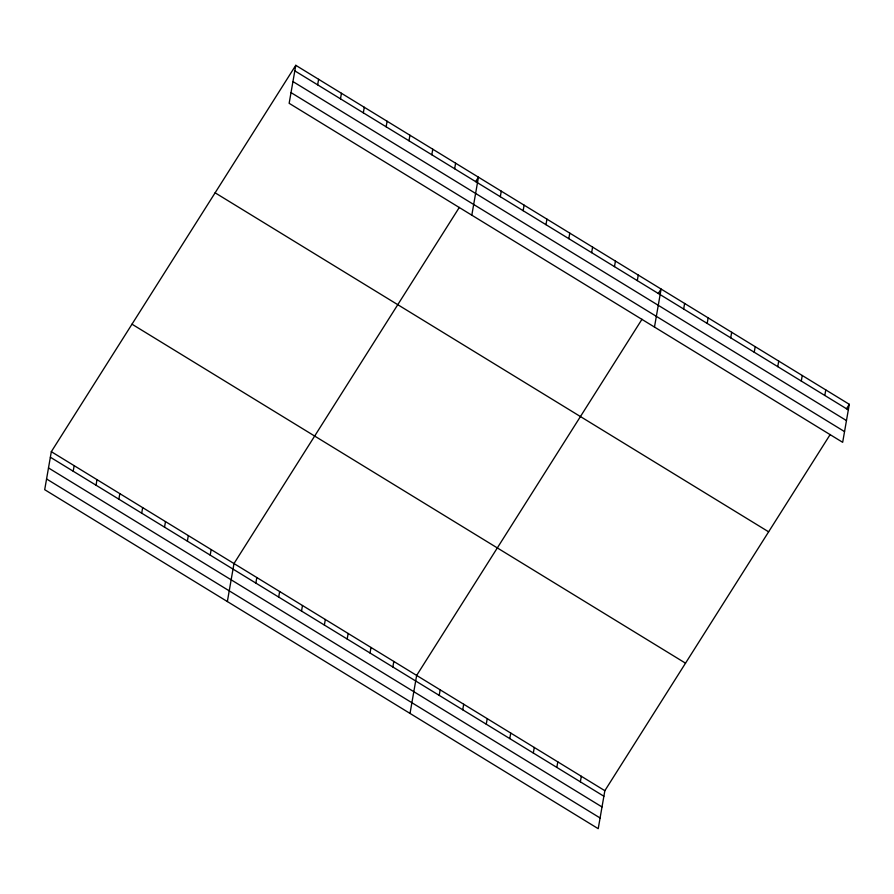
<?xml version="1.0" encoding="UTF-8"?>
<svg xmlns="http://www.w3.org/2000/svg" width="894" height="894" viewBox="0 0 894 894"><rect width="100%" height="100%" fill="white"/><g stroke="black" fill="none" stroke-linecap="round" stroke-linejoin="round"><path stroke-width="1.34" d="M295.78 65.318L289.153 103.313L842.673 442.318L849.3 404.311L295.78 65.318L51.327 451.682L44.7 489.688L598.22 828.682L604.847 790.687L830.191 434.518M73.196 471.216L74.168 465.673M96.027 485.207L96.999 479.653M118.857 499.187L119.83 493.633M141.699 513.167L142.66 507.624M164.53 527.158L165.491 521.604M187.36 541.138L188.332 535.584M210.191 555.118L211.163 549.575M227.355 601.55L233.993 563.555L459.337 207.386M317.649 84.841L318.622 79.298M255.852 583.089L256.824 577.535M340.48 98.832L341.452 93.278M278.693 597.069L279.654 591.526M363.31 112.812L364.283 107.269M301.524 611.06L302.485 605.506M386.141 126.792L387.113 121.249M324.354 625.04L325.327 619.486M408.983 140.783L409.944 135.229M347.185 639.02L348.157 633.477M431.813 154.763L432.774 149.22M370.015 653.011L370.988 647.457M454.644 168.754L455.616 163.2M392.846 666.991L393.818 661.448M471.808 215.186L478.446 177.18L475.619 181.661M410.022 713.423L416.649 675.428L642.004 319.247M500.305 196.714L501.277 191.171M523.146 210.705L524.107 205.151M439.211 695.387L440.172 689.833M545.977 224.685L546.938 219.131M462.734 709.791L463.695 704.237M568.808 238.664L569.78 233.122M486.258 724.196L487.23 718.653M591.638 252.656L592.61 247.102M509.781 738.6L510.753 733.058M614.469 266.635L615.441 261.082M533.305 753.016L534.277 747.462M637.299 280.615L638.271 275.073M556.828 767.421L557.8 761.867M654.475 327.059L661.102 289.053L658.275 293.523M580.351 781.825L581.323 776.283M683.664 309.011L684.625 303.457M707.188 323.416L708.149 317.873M730.711 337.82L731.683 332.277M754.234 352.236L755.206 346.682M777.758 366.641L778.73 361.087M801.281 381.045L802.253 375.502M824.804 395.45L825.777 389.907M846.473 408.793L849.3 404.311M294.819 70.861L848.328 409.865M292.953 81.566L846.462 420.571M291.019 92.607L844.539 431.601M215.119 192.813L768.628 531.818M131.999 324.187L685.519 663.18M51.327 451.682L604.847 790.687M50.366 457.236L603.875 796.23M48.499 467.942L602.008 806.947M46.566 478.972L600.086 817.976"/></g></svg>
